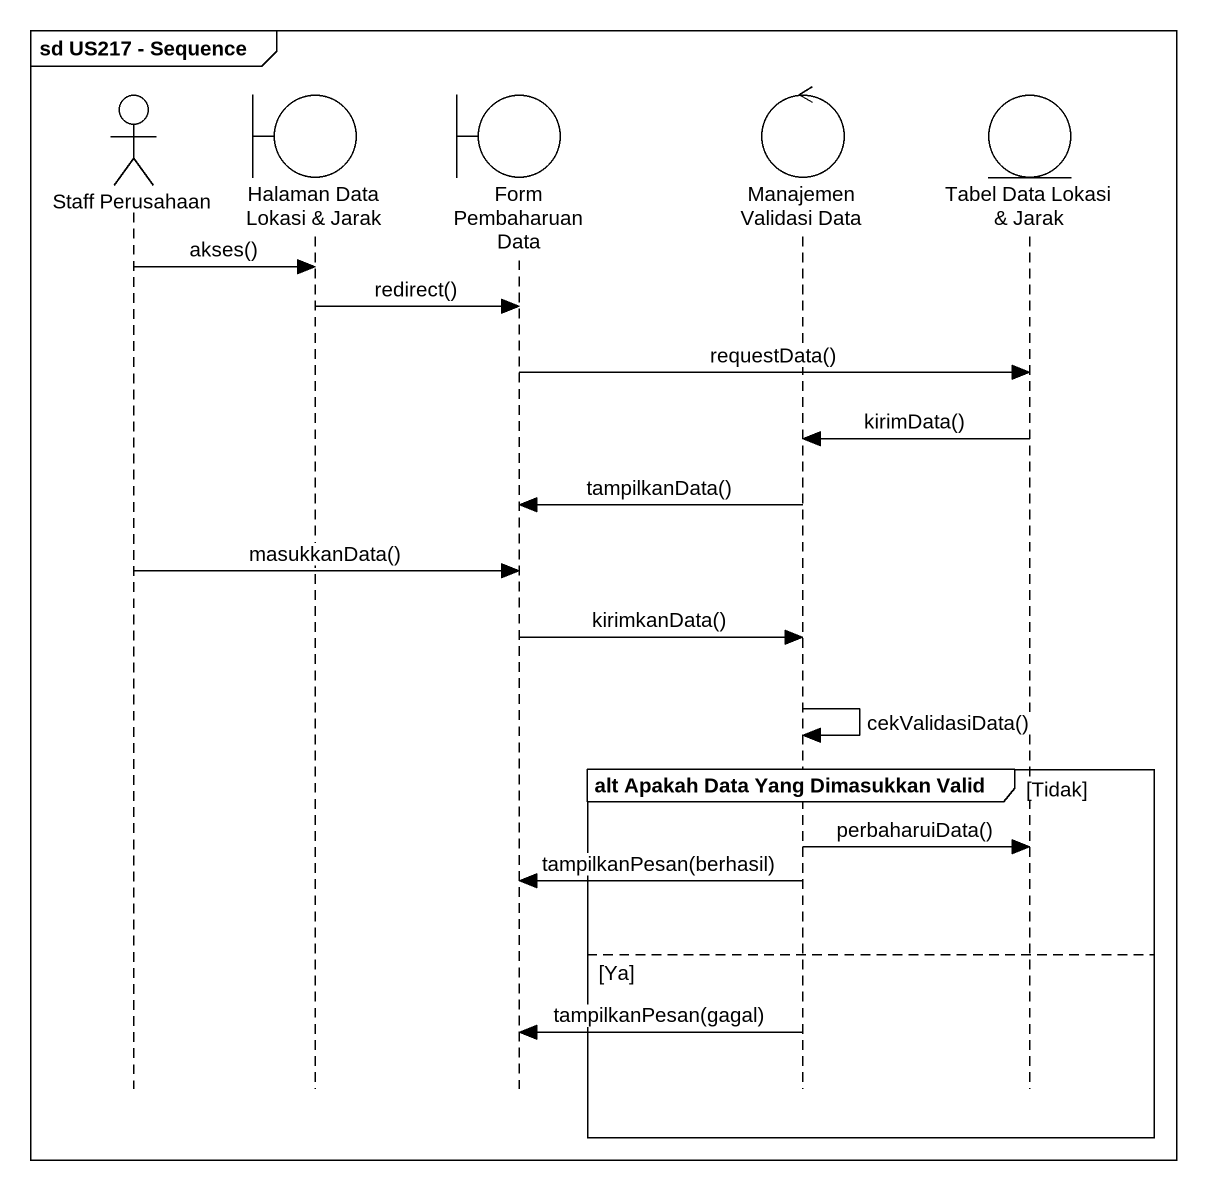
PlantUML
@startuml
mainframe sd US217 - Sequence
hide footbox
actor "Staff Perusahaan" as Staff_Perusahaan
boundary "Halaman Data Lokasi & Jarak" as Halaman_Data_Lokasi_Jarak
boundary "Form Pembaharuan Data" as Form_Pembaharuan_Data
control "Manajemen Validasi Data" as Manajemen_Validasi_Data
entity "Tabel Data Lokasi & Jarak" as Tabel_Data_Lokasi_Jarak

Staff_Perusahaan -> Halaman_Data_Lokasi_Jarak : akses()
Halaman_Data_Lokasi_Jarak -> Form_Pembaharuan_Data : redirect()
Form_Pembaharuan_Data -> Tabel_Data_Lokasi_Jarak : requestData()
Tabel_Data_Lokasi_Jarak -> Manajemen_Validasi_Data : kirimData()
Manajemen_Validasi_Data -> Form_Pembaharuan_Data : tampilkanData()
Staff_Perusahaan -> Form_Pembaharuan_Data : masukkanData()
Form_Pembaharuan_Data -> Manajemen_Validasi_Data : kirimkanData()
Manajemen_Validasi_Data -> Manajemen_Validasi_Data : cekValidasiData()
group alt Apakah Data Yang Dimasukkan Valid [Tidak]
  Manajemen_Validasi_Data -> Tabel_Data_Lokasi_Jarak : perbaharuiData()
  Manajemen_Validasi_Data -> Form_Pembaharuan_Data : tampilkanPesan(berhasil)
else Ya
  Manajemen_Validasi_Data -> Form_Pembaharuan_Data : tampilkanPesan(gagal)
end
@enduml
